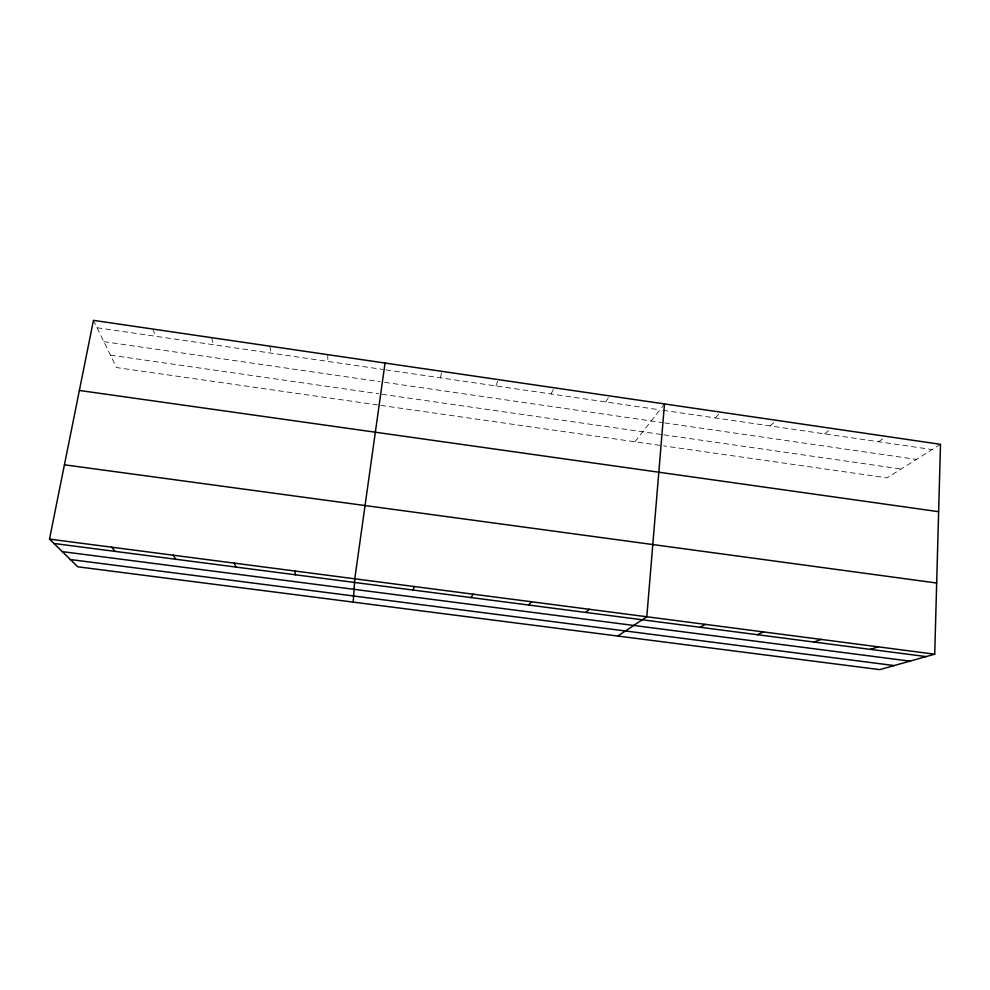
<?xml version="1.0" encoding="UTF-8"?>
<svg xmlns="http://www.w3.org/2000/svg" width="990" height="990" viewBox="0 0 990 990"><rect width="100%" height="100%" fill="white"/><g stroke="black" fill="none" stroke-linecap="round" stroke-linejoin="round"><path stroke-width="0.74" stroke-dasharray="4.95 3.71" d="M440.389 377.834L441.874 371.349M495.94 385.927L498.23 379.603M551.046 393.971L554.115 387.783M605.682 401.94L609.543 395.889M634.949 441.775L663.572 405.12M715.25 417.916L720.633 412.149M770.158 425.923L776.309 420.292M824.62 433.868L831.501 428.373M878.613 441.738L886.236 436.392M940.5 444.324L887.003 477.861L663.56 445.871M377.66 404.947L116.498 367.562L94.062 321.589M380.729 405.393L662.05 445.661M103.839 341.637L380.049 381.67M384.615 382.326L663.189 422.693M664.686 422.916L916.455 459.397M110.434 355.15L378.811 393.797M381.868 394.243L662.236 434.61M663.745 434.82L901.135 469.012M97.07 327.752L382.845 369.431M385.877 369.876L659.885 409.848M662.879 410.281L932.159 449.559M152.782 329.051L155.504 336.278M211.6 337.652L213.444 344.73M269.911 346.191L270.901 353.108M327.715 354.643L327.876 361.424"/><path stroke-width="1.49" d="M934.709 654.18L940.5 444.324L93.456 320.364L49.5 539.117L77.777 566.8L879.726 669.636L934.709 654.18L49.5 539.117M353.195 602.118L354.779 578.791L385.048 363.033M664.488 403.932L646.804 616.758L617.785 636.05M413.078 590.052L414.216 586.525M471.116 597.576L473.133 594.186M528.66 605.038L531.531 601.771M585.696 612.439L589.421 609.296M700.029 627.276L705.412 624.381M757.288 634.701L763.5 631.929M814.052 642.065L821.069 639.404M870.334 649.366L878.142 646.829M62.271 551.616L909.959 661.147M70.364 559.536L894.205 665.565M53.943 543.461L926.12 656.593M64.437 464.805L936.676 583.023M79.373 390.456L938.644 511.694M111.66 547.198L115.125 551.405M173.262 555.204L175.774 559.263M234.308 563.137L235.88 567.06M294.81 570.995L295.466 574.794"/></g></svg>
